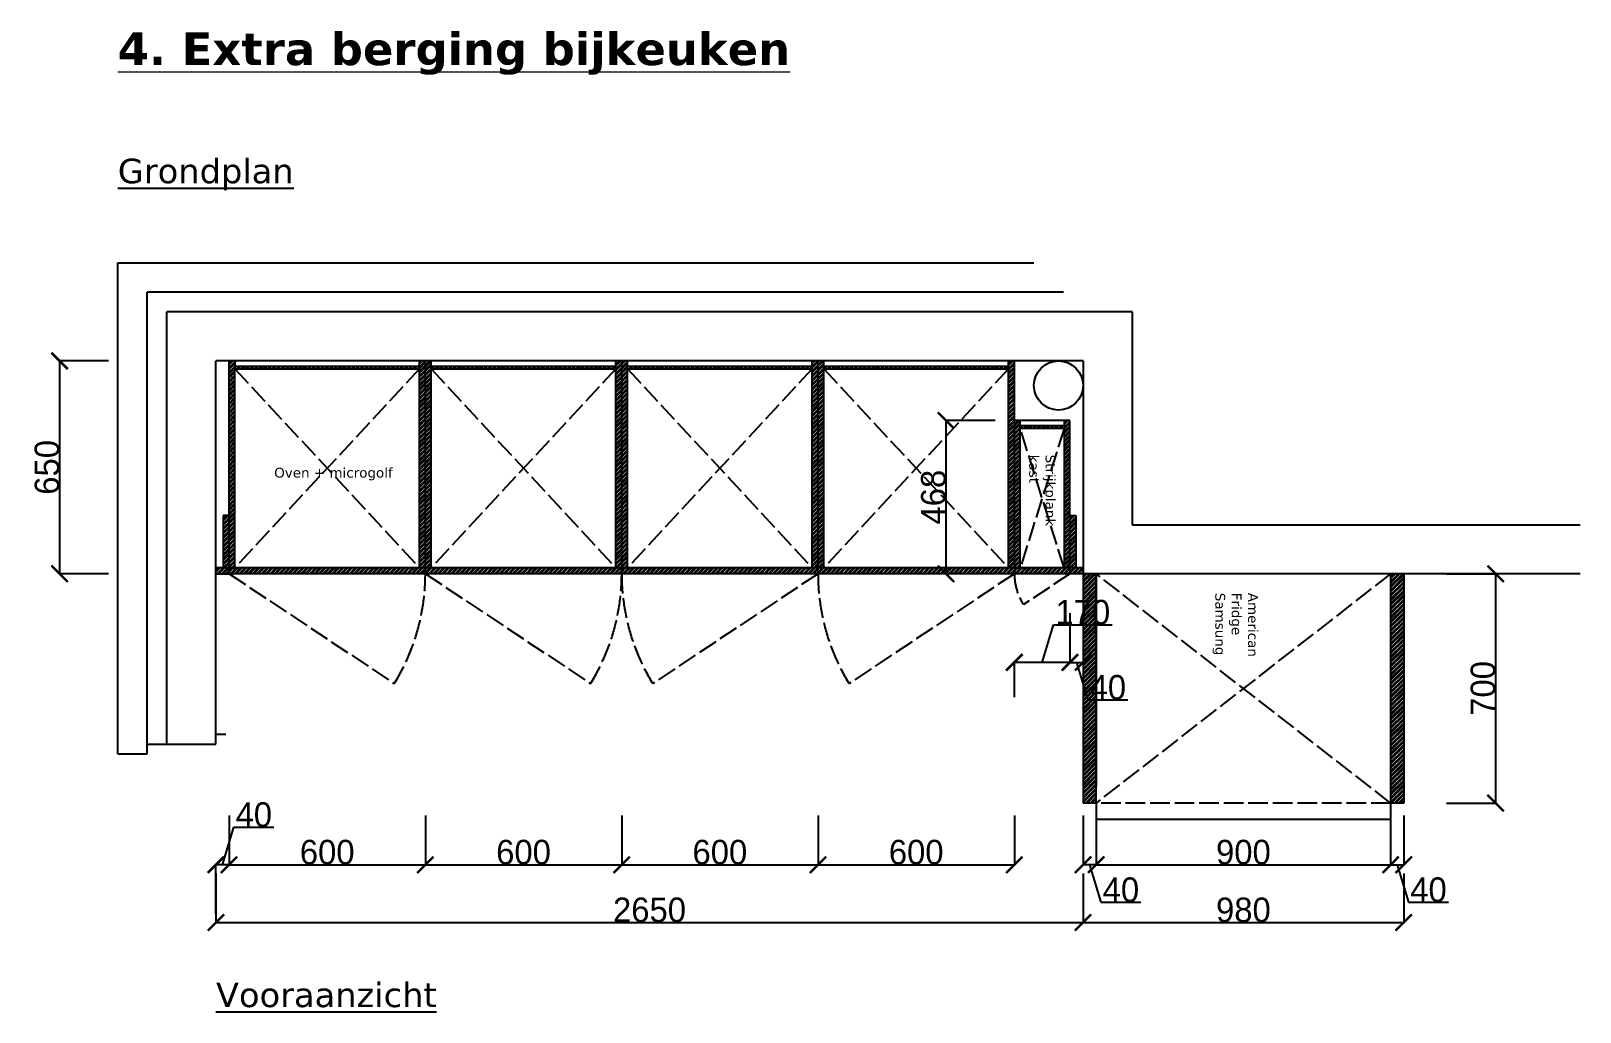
# Model space of a CAD drawing. Header units: millimetres. Extents: x -153917 to -31303, y -39726 to 31262.
# Drawn here: x -62004 to -57270, y -17944 to -14948 of the extents above; entities that cross this region are included whole.
import ezdxf

# ---------------------------------------------------------------- set-up
doc = ezdxf.new("R2010")
doc.units = ezdxf.units.MM
doc.header["$LTSCALE"] = 5
doc.linetypes.add('ACAD_ISO02W100', pattern=[15, 12, -3])
for name, color, linetype in [('Bemating', 1, 'Continuous'), ('Deuren', 8, 'Continuous'), ('invulling muren', 252, 'Continuous'), ('Kraan werk', 5, 'Continuous'), ('Meubel', 8, 'Continuous'), ('muren', 7, 'Continuous'), ('ramen', 8, 'Continuous'), ('Tekst', 7, 'Continuous')]:
    doc.layers.add(name, color=color, linetype=linetype)
doc.layers.add('mozaiques', color=7, linetype='Continuous', true_color=0x323d2e)
doc.layers.add('Nummering schrijnwerkerij', color=80, linetype='Continuous', lineweight=0)
doc.styles.add('Geneva', font='')
doc.styles.get('Geneva').set_extended_font_data('Geneva')
doc.dimstyles.new('ISO-25', dxfattribs={"dimtxt": 100, "dimasz": 25, "dimexe": 1.25, "dimexo": 0.625, "dimtad": 1, "dimtxsty": 'Standard', "dimblk": 'ARCHTICK', "dimcen": 2.5, "dimse1": 1, "dimse2": 1, "dimadec": 0, "dimazin": 0, "dimtfac": 1, "dimtmove": 0, "dimatfit": 3, "dimfxl": 1, "dimarcsym": 0})

# ---------------------------------------------------------------- blocks, each defined once
blk = doc.blocks.new('_ArchTick')
at = {"color": 0, "linetype": 'ByBlock', "const_width": 0.15}
blk.add_lwpolyline([(-0.5, -0.5), (0.5, 0.5)], dxfattribs=at)
blk = doc.blocks.new('*D789')
at = {"layer": 'Bemating', "color": 0, "lineweight": -2, "transparency": 16777216}
for p, q in [((-61438.7, -17520.4), (-61438.7, -17671.7)), ((-58788.7, -17520.4), (-58788.7, -17671.7)), ((-61438.7, -17670.4), (-58788.7, -17670.4))]:
    blk.add_line(p, q, dxfattribs=at)
at = {"layer": 'Defpoints', "color": 0, "transparency": 16777216}
for p in [(-61438.7, -15955.6), (-58788.7, -15955.6), (-58788.7, -17670.4)]:
    blk.add_point(p, dxfattribs=at)
at = {"layer": 'Bemating', "color": 0, "lineweight": -2, "transparency": 16777216, "xscale": 50, "yscale": 50, "zscale": 50, "rotation": 180}
blk.add_blockref('_ArchTick', (-61438.7, -17670.4), dxfattribs=at)
at = {"layer": 'Bemating', "color": 0, "lineweight": -2, "transparency": 16777216, "xscale": 50, "yscale": 50, "zscale": 50}
blk.add_blockref('_ArchTick', (-58788.7, -17670.4), dxfattribs=at)
at = {"layer": 'Bemating', "color": 0, "transparency": 16777216, "insert": (-60113.7, -17632.3), "char_height": 75, "attachment_point": 5, "style": 'Geneva'}
blk.add_mtext('2650', dxfattribs=at)
blk = doc.blocks.new('*D790')
at = {"layer": 'Bemating', "color": 0, "lineweight": -2, "transparency": 16777216}
for p, q in [((-58788.7, -17520.4), (-58788.7, -17671.7)), ((-57808.7, -17520.4), (-57808.7, -17671.7)), ((-58788.7, -17670.4), (-57808.7, -17670.4))]:
    blk.add_line(p, q, dxfattribs=at)
at = {"layer": 'Defpoints', "color": 0, "transparency": 16777216}
for p in [(-58788.7, -15955.6), (-57808.7, -17305.6), (-57808.7, -17670.4)]:
    blk.add_point(p, dxfattribs=at)
at = {"layer": 'Bemating', "color": 0, "lineweight": -2, "transparency": 16777216, "xscale": 50, "yscale": 50, "zscale": 50, "rotation": 180}
blk.add_blockref('_ArchTick', (-58788.7, -17670.4), dxfattribs=at)
at = {"layer": 'Bemating', "color": 0, "lineweight": -2, "transparency": 16777216, "xscale": 50, "yscale": 50, "zscale": 50}
blk.add_blockref('_ArchTick', (-57808.7, -17670.4), dxfattribs=at)
at = {"layer": 'Bemating', "color": 0, "transparency": 16777216, "insert": (-58298.7, -17632.3), "char_height": 75, "attachment_point": 5, "style": 'Geneva'}
blk.add_mtext('980', dxfattribs=at)
blk = doc.blocks.new('*D791')
at = {"layer": 'Bemating', "color": 0, "lineweight": -2, "transparency": 16777216}
for p, q in [((-57677.9, -16605.6), (-57526.7, -16605.6)), ((-57527.9, -16605.6), (-57527.9, -17305.6)), ((-57677.9, -17305.6), (-57526.7, -17305.6))]:
    blk.add_line(p, q, dxfattribs=at)
at = {"layer": 'Defpoints', "color": 0, "transparency": 16777216}
for p in [(-57808.7, -16605.6), (-57808.7, -17305.6), (-57527.9, -17305.6)]:
    blk.add_point(p, dxfattribs=at)
at = {"layer": 'Bemating', "color": 0, "lineweight": -2, "transparency": 16777216, "xscale": 50, "yscale": 50, "zscale": 50}
for p, rotation in [((-57527.9, -16605.6), 90), ((-57527.9, -17305.6), 270)]:
    blk.add_blockref('_ArchTick', p, dxfattribs=dict(at, rotation=rotation))
at = {"layer": 'Bemating', "color": 0, "transparency": 16777216, "insert": (-57566.1, -16955.6), "char_height": 75, "attachment_point": 5, "rotation": 90, "style": 'Geneva'}
blk.add_mtext('700', dxfattribs=at)
blk = doc.blocks.new('*D792')
at = {"layer": 'Bemating', "color": 0, "lineweight": -2, "transparency": 16777216}
for p, q in [((-61766.6, -15955.6), (-61917.9, -15955.6)), ((-61916.6, -15955.6), (-61916.6, -16605.6)), ((-61766.6, -16605.6), (-61917.9, -16605.6))]:
    blk.add_line(p, q, dxfattribs=at)
at = {"layer": 'Defpoints', "color": 0, "transparency": 16777216}
for p in [(-61438.7, -15955.6), (-61916.6, -16605.6), (-61438.7, -16605.6)]:
    blk.add_point(p, dxfattribs=at)
at = {"layer": 'Bemating', "color": 0, "lineweight": -2, "transparency": 16777216, "xscale": 50, "yscale": 50, "zscale": 50}
for p, rotation in [((-61916.6, -15955.6), 90), ((-61916.6, -16605.6), 270)]:
    blk.add_blockref('_ArchTick', p, dxfattribs=dict(at, rotation=rotation))
at = {"layer": 'Bemating', "color": 0, "transparency": 16777216, "insert": (-61954.7, -16280.6), "char_height": 75, "attachment_point": 5, "rotation": 90, "style": 'Geneva'}
blk.add_mtext('650', dxfattribs=at)
blk = doc.blocks.new('*D793')
at = {"layer": 'Bemating', "color": 0, "lineweight": -2, "transparency": 16777216}
for p, q in [((-59057.7, -16137.6), (-59208.9, -16137.6)), ((-59207.7, -16137.6), (-59207.7, -16605.6)), ((-59057.7, -16605.6), (-59208.9, -16605.6))]:
    blk.add_line(p, q, dxfattribs=at)
at = {"layer": 'Defpoints', "color": 0, "transparency": 16777216}
for p in [(-58998.7, -16137.6), (-59207.7, -16605.6), (-58998.7, -16605.6)]:
    blk.add_point(p, dxfattribs=at)
at = {"layer": 'Bemating', "color": 0, "lineweight": -2, "transparency": 16777216, "xscale": 50, "yscale": 50, "zscale": 50}
for p, rotation in [((-59207.7, -16137.6), 90), ((-59207.7, -16605.6), 270)]:
    blk.add_blockref('_ArchTick', p, dxfattribs=dict(at, rotation=rotation))
at = {"layer": 'Bemating', "color": 0, "transparency": 16777216, "insert": (-59245.8, -16371.6), "char_height": 75, "attachment_point": 5, "rotation": 90, "style": 'Geneva'}
blk.add_mtext('468', dxfattribs=at)
blk = doc.blocks.new('*D794')
at = {"layer": 'Bemating', "color": 0, "lineweight": -2, "transparency": 16777216}
for p, q in [((-61398.7, -17344.1), (-61398.7, -17495.4)), ((-60798.7, -17344.1), (-60798.7, -17495.4)), ((-61398.7, -17494.1), (-60798.7, -17494.1))]:
    blk.add_line(p, q, dxfattribs=at)
at = {"layer": 'Defpoints', "color": 0, "transparency": 16777216}
for p in [(-61398.7, -16605.6), (-60798.7, -16605.6), (-60798.7, -17494.1)]:
    blk.add_point(p, dxfattribs=at)
at = {"layer": 'Bemating', "color": 0, "lineweight": -2, "transparency": 16777216, "xscale": 50, "yscale": 50, "zscale": 50, "rotation": 180}
blk.add_blockref('_ArchTick', (-61398.7, -17494.1), dxfattribs=at)
at = {"layer": 'Bemating', "color": 0, "lineweight": -2, "transparency": 16777216, "xscale": 50, "yscale": 50, "zscale": 50}
blk.add_blockref('_ArchTick', (-60798.7, -17494.1), dxfattribs=at)
at = {"layer": 'Bemating', "color": 0, "transparency": 16777216, "insert": (-61098.7, -17456), "char_height": 75, "attachment_point": 5, "style": 'Geneva'}
blk.add_mtext('600', dxfattribs=at)
blk = doc.blocks.new('*D795')
at = {"layer": 'Bemating', "color": 0, "lineweight": -2, "transparency": 16777216}
for p, q in [((-60798.7, -17344.1), (-60798.7, -17495.4)), ((-60198.7, -17344.1), (-60198.7, -17495.4)), ((-60798.7, -17494.1), (-60198.7, -17494.1))]:
    blk.add_line(p, q, dxfattribs=at)
at = {"layer": 'Defpoints', "color": 0, "transparency": 16777216}
for p in [(-60798.7, -16605.6), (-60198.7, -16605.6), (-60198.7, -17494.1)]:
    blk.add_point(p, dxfattribs=at)
at = {"layer": 'Bemating', "color": 0, "lineweight": -2, "transparency": 16777216, "xscale": 50, "yscale": 50, "zscale": 50, "rotation": 180}
blk.add_blockref('_ArchTick', (-60798.7, -17494.1), dxfattribs=at)
at = {"layer": 'Bemating', "color": 0, "lineweight": -2, "transparency": 16777216, "xscale": 50, "yscale": 50, "zscale": 50}
blk.add_blockref('_ArchTick', (-60198.7, -17494.1), dxfattribs=at)
at = {"layer": 'Bemating', "color": 0, "transparency": 16777216, "insert": (-60498.7, -17456), "char_height": 75, "attachment_point": 5, "style": 'Geneva'}
blk.add_mtext('600', dxfattribs=at)
blk = doc.blocks.new('*D796')
at = {"layer": 'Bemating', "color": 0, "lineweight": -2, "transparency": 16777216}
for p, q in [((-60198.7, -17344.1), (-60198.7, -17495.4)), ((-59598.7, -17344.1), (-59598.7, -17495.4)), ((-60198.7, -17494.1), (-59598.7, -17494.1))]:
    blk.add_line(p, q, dxfattribs=at)
at = {"layer": 'Defpoints', "color": 0, "transparency": 16777216}
for p in [(-60198.7, -16605.6), (-59598.7, -16605.6), (-59598.7, -17494.1)]:
    blk.add_point(p, dxfattribs=at)
at = {"layer": 'Bemating', "color": 0, "lineweight": -2, "transparency": 16777216, "xscale": 50, "yscale": 50, "zscale": 50, "rotation": 180}
blk.add_blockref('_ArchTick', (-60198.7, -17494.1), dxfattribs=at)
at = {"layer": 'Bemating', "color": 0, "lineweight": -2, "transparency": 16777216, "xscale": 50, "yscale": 50, "zscale": 50}
blk.add_blockref('_ArchTick', (-59598.7, -17494.1), dxfattribs=at)
at = {"layer": 'Bemating', "color": 0, "transparency": 16777216, "insert": (-59898.7, -17456), "char_height": 75, "attachment_point": 5, "style": 'Geneva'}
blk.add_mtext('600', dxfattribs=at)
blk = doc.blocks.new('*D797')
at = {"layer": 'Bemating', "color": 0, "lineweight": -2, "transparency": 16777216}
for p, q in [((-59598.7, -17344.1), (-59598.7, -17495.4)), ((-58998.7, -17344.1), (-58998.7, -17495.4)), ((-59598.7, -17494.1), (-58998.7, -17494.1))]:
    blk.add_line(p, q, dxfattribs=at)
at = {"layer": 'Defpoints', "color": 0, "transparency": 16777216}
for p in [(-59598.7, -16605.6), (-58998.7, -16605.6), (-58998.7, -17494.1)]:
    blk.add_point(p, dxfattribs=at)
at = {"layer": 'Bemating', "color": 0, "lineweight": -2, "transparency": 16777216, "xscale": 50, "yscale": 50, "zscale": 50, "rotation": 180}
blk.add_blockref('_ArchTick', (-59598.7, -17494.1), dxfattribs=at)
at = {"layer": 'Bemating', "color": 0, "lineweight": -2, "transparency": 16777216, "xscale": 50, "yscale": 50, "zscale": 50}
blk.add_blockref('_ArchTick', (-58998.7, -17494.1), dxfattribs=at)
at = {"layer": 'Bemating', "color": 0, "transparency": 16777216, "insert": (-59298.7, -17456), "char_height": 75, "attachment_point": 5, "style": 'Geneva'}
blk.add_mtext('600', dxfattribs=at)
blk = doc.blocks.new('*D800')
at = {"layer": 'Bemating', "color": 0, "lineweight": -2, "transparency": 16777216}
for p, q in [((-61398.7, -17344.1), (-61398.7, -17495.4)), ((-61418.7, -17494.1), (-61384.3, -17379.5)), ((-61384.3, -17379.5), (-61261.7, -17379.5)), ((-61438.7, -17644.1), (-61438.7, -17492.9)), ((-61398.7, -17494.1), (-61438.7, -17494.1))]:
    blk.add_line(p, q, dxfattribs=at)
at = {"layer": 'Defpoints', "color": 0, "transparency": 16777216}
for p in [(-61398.7, -16605.6), (-61438.7, -17494.1), (-61438.7, -17750.2)]:
    blk.add_point(p, dxfattribs=at)
at = {"layer": 'Bemating', "color": 0, "lineweight": -2, "transparency": 16777216, "xscale": 50, "yscale": 50, "zscale": 50, "rotation": 180}
blk.add_blockref('_ArchTick', (-61438.7, -17494.1), dxfattribs=at)
at = {"layer": 'Bemating', "color": 0, "lineweight": -2, "transparency": 16777216, "xscale": 50, "yscale": 50, "zscale": 50}
blk.add_blockref('_ArchTick', (-61398.7, -17494.1), dxfattribs=at)
at = {"layer": 'Bemating', "color": 0, "transparency": 16777216, "insert": (-61323, -17341.3), "char_height": 75, "attachment_point": 5, "style": 'Geneva'}
blk.add_mtext('40', dxfattribs=at)
blk = doc.blocks.new('*D802')
at = {"layer": 'Bemating', "color": 0, "lineweight": -2, "transparency": 16777216}
for p, q in [((-58748.7, -17344.1), (-58748.7, -17495.4)), ((-57848.7, -17344.1), (-57848.7, -17495.4)), ((-58748.7, -17494.1), (-57848.7, -17494.1))]:
    blk.add_line(p, q, dxfattribs=at)
at = {"layer": 'Defpoints', "color": 0, "transparency": 16777216}
for p in [(-58748.7, -17305.6), (-57848.7, -17305.6), (-57848.7, -17494.1)]:
    blk.add_point(p, dxfattribs=at)
at = {"layer": 'Bemating', "color": 0, "lineweight": -2, "transparency": 16777216, "xscale": 50, "yscale": 50, "zscale": 50, "rotation": 180}
blk.add_blockref('_ArchTick', (-58748.7, -17494.1), dxfattribs=at)
at = {"layer": 'Bemating', "color": 0, "lineweight": -2, "transparency": 16777216, "xscale": 50, "yscale": 50, "zscale": 50}
blk.add_blockref('_ArchTick', (-57848.7, -17494.1), dxfattribs=at)
at = {"layer": 'Bemating', "color": 0, "transparency": 16777216, "insert": (-58298.7, -17456), "char_height": 75, "attachment_point": 5, "style": 'Geneva'}
blk.add_mtext('900', dxfattribs=at)
blk = doc.blocks.new('*D803')
at = {"layer": 'Bemating', "color": 0, "lineweight": -2, "transparency": 16777216}
for p, q in [((-57848.7, -17344.1), (-57848.7, -17495.4)), ((-57808.7, -17344.1), (-57808.7, -17495.4)), ((-57848.7, -17494.1), (-57808.7, -17494.1)), ((-57828.7, -17494.1), (-57794.3, -17608.8)), ((-57794.3, -17608.8), (-57671.7, -17608.8))]:
    blk.add_line(p, q, dxfattribs=at)
at = {"layer": 'Defpoints', "color": 0, "transparency": 16777216}
for p in [(-57848.7, -17305.6), (-57808.7, -17305.6), (-57808.7, -17494.1)]:
    blk.add_point(p, dxfattribs=at)
at = {"layer": 'Bemating', "color": 0, "lineweight": -2, "transparency": 16777216, "xscale": 50, "yscale": 50, "zscale": 50, "rotation": 180}
blk.add_blockref('_ArchTick', (-57848.7, -17494.1), dxfattribs=at)
at = {"layer": 'Bemating', "color": 0, "lineweight": -2, "transparency": 16777216, "xscale": 50, "yscale": 50, "zscale": 50}
blk.add_blockref('_ArchTick', (-57808.7, -17494.1), dxfattribs=at)
at = {"layer": 'Bemating', "color": 0, "transparency": 16777216, "insert": (-57733, -17570.7), "char_height": 75, "attachment_point": 5, "style": 'Geneva'}
blk.add_mtext('40', dxfattribs=at)
blk = doc.blocks.new('*D804')
at = {"layer": 'Bemating', "color": 0, "lineweight": -2, "transparency": 16777216}
for p, q in [((-58788.7, -17344.1), (-58788.7, -17495.4)), ((-58748.7, -17344.1), (-58748.7, -17495.4)), ((-58748.7, -17494.1), (-58788.7, -17494.1)), ((-58768.7, -17494.1), (-58734.3, -17608.8)), ((-58734.3, -17608.8), (-58611.7, -17608.8))]:
    blk.add_line(p, q, dxfattribs=at)
at = {"layer": 'Defpoints', "color": 0, "transparency": 16777216}
for p in [(-58788.7, -17305.6), (-58748.7, -17305.6), (-58788.7, -17494.1)]:
    blk.add_point(p, dxfattribs=at)
at = {"layer": 'Bemating', "color": 0, "lineweight": -2, "transparency": 16777216, "xscale": 50, "yscale": 50, "zscale": 50, "rotation": 180}
blk.add_blockref('_ArchTick', (-58788.7, -17494.1), dxfattribs=at)
at = {"layer": 'Bemating', "color": 0, "lineweight": -2, "transparency": 16777216, "xscale": 50, "yscale": 50, "zscale": 50}
blk.add_blockref('_ArchTick', (-58748.7, -17494.1), dxfattribs=at)
at = {"layer": 'Bemating', "color": 0, "transparency": 16777216, "insert": (-58673, -17570.7), "char_height": 75, "attachment_point": 5, "style": 'Geneva'}
blk.add_mtext('40', dxfattribs=at)
blk = doc.blocks.new('*D805')
at = {"layer": 'Bemating', "color": 0, "lineweight": -2, "transparency": 16777216}
for p, q in [((-58828.7, -16726), (-58828.7, -16877.3)), ((-58788.7, -16726), (-58788.7, -16877.3)), ((-58828.7, -16876), (-58788.7, -16876)), ((-58808.7, -16876), (-58774.3, -16990.7)), ((-58774.3, -16990.7), (-58651.7, -16990.7))]:
    blk.add_line(p, q, dxfattribs=at)
at = {"layer": 'Defpoints', "color": 0, "transparency": 16777216}
for p in [(-58828.7, -16605.6), (-58788.7, -16605.6), (-58788.7, -16876)]:
    blk.add_point(p, dxfattribs=at)
at = {"layer": 'Bemating', "color": 0, "lineweight": -2, "transparency": 16777216, "xscale": 50, "yscale": 50, "zscale": 50, "rotation": 180}
blk.add_blockref('_ArchTick', (-58828.7, -16876), dxfattribs=at)
at = {"layer": 'Bemating', "color": 0, "lineweight": -2, "transparency": 16777216, "xscale": 50, "yscale": 50, "zscale": 50}
blk.add_blockref('_ArchTick', (-58788.7, -16876), dxfattribs=at)
at = {"layer": 'Bemating', "color": 0, "transparency": 16777216, "insert": (-58713, -16952.6), "char_height": 75, "attachment_point": 5, "style": 'Geneva'}
blk.add_mtext('40', dxfattribs=at)
blk = doc.blocks.new('*D806')
at = {"layer": 'Bemating', "color": 0, "lineweight": -2, "transparency": 16777216}
for p, q in [((-58828.7, -16726), (-58828.7, -16877.3)), ((-58913.7, -16876), (-58879.3, -16761.3)), ((-58879.3, -16761.3), (-58699.5, -16761.3)), ((-58998.7, -16982), (-58998.7, -16874.8)), ((-58828.7, -16876), (-58998.7, -16876))]:
    blk.add_line(p, q, dxfattribs=at)
at = {"layer": 'Defpoints', "color": 0, "transparency": 16777216}
for p in [(-58828.7, -16605.6), (-58998.7, -16876), (-58998.7, -16982.7)]:
    blk.add_point(p, dxfattribs=at)
at = {"layer": 'Bemating', "color": 0, "lineweight": -2, "transparency": 16777216, "xscale": 50, "yscale": 50, "zscale": 50, "rotation": 180}
blk.add_blockref('_ArchTick', (-58998.7, -16876), dxfattribs=at)
at = {"layer": 'Bemating', "color": 0, "lineweight": -2, "transparency": 16777216, "xscale": 50, "yscale": 50, "zscale": 50}
blk.add_blockref('_ArchTick', (-58828.7, -16876), dxfattribs=at)
at = {"layer": 'Bemating', "color": 0, "transparency": 16777216, "insert": (-58789.4, -16723.2), "char_height": 75, "attachment_point": 5, "style": 'Geneva'}
blk.add_mtext('170', dxfattribs=at)

msp = doc.modelspace()

# ---------------------------------------------------------------- hatches: boundary and pattern name
at = {"layer": 'invulling muren', "transparency": 33554687}
h = msp.add_hatch(dxfattribs=at)
h.set_pattern_fill('ANSI32', color=256)
h.paths.add_polyline_path([(-61398.737, -16427.61), (-61416.737, -16427.61), (-61416.737, -16587.61), (-61398.737, -16587.61)])
h.paths.add_polyline_path([(-61380.737, -15955.61), (-61398.737, -15955.61), (-61398.737, -16587.61), (-61380.737, -16587.61)])
h.paths.add_polyline_path([(-61398.737, -16587.61), (-61416.737, -16587.61), (-61438.737, -16587.61), (-61438.737, -16605.61), (-61398.737, -16605.61)])
h.paths.add_polyline_path([(-60798.737, -16587.61), (-61398.737, -16587.61), (-61398.737, -16605.61), (-60798.737, -16605.61)])
h.paths.add_polyline_path([(-60198.737, -16587.61), (-60798.737, -16587.61), (-60798.737, -16605.61), (-60198.737, -16605.61)])
h.paths.add_polyline_path([(-60798.737, -15955.61), (-60816.737, -15955.61), (-60816.737, -16587.61), (-60798.737, -16587.61)])
h.paths.add_polyline_path([(-60780.737, -15955.61), (-60798.737, -15955.61), (-60798.737, -16587.61), (-60780.737, -16587.61)])
h.paths.add_polyline_path([(-60816.737, -15971.61), (-61380.737, -15971.61), (-61380.737, -15979.61), (-60816.737, -15979.61)])
h.paths.add_polyline_path([(-60216.737, -15971.61), (-60780.737, -15971.61), (-60780.737, -15979.61), (-60216.737, -15979.61)])
h.paths.add_polyline_path([(-60198.737, -15955.61), (-60216.737, -15955.61), (-60216.737, -16587.61), (-60198.737, -16587.61)])
h.paths.add_polyline_path([(-60180.737, -15955.61), (-60198.737, -15955.61), (-60198.737, -16587.61), (-60180.737, -16587.61)])
h.paths.add_polyline_path([(-59598.737, -16587.61), (-60198.737, -16587.61), (-60198.737, -16605.61), (-59598.737, -16605.61)])
h.paths.add_polyline_path([(-59598.737, -15955.61), (-59616.737, -15955.61), (-59616.737, -16587.61), (-59598.737, -16587.61)])
h.paths.add_polyline_path([(-59580.737, -15955.61), (-59598.737, -15955.61), (-59598.737, -16587.61), (-59580.737, -16587.61)])
h.paths.add_polyline_path([(-58998.737, -16587.61), (-59598.737, -16587.61), (-59598.737, -16605.61), (-58998.737, -16605.61)])
h.paths.add_polyline_path([(-59016.737, -15971.61), (-59580.737, -15971.61), (-59580.737, -15979.61), (-59016.737, -15979.61)])
h.paths.add_polyline_path([(-59616.737, -15971.61), (-60180.737, -15971.61), (-60180.737, -15979.61), (-59616.737, -15979.61)])
h.paths.add_polyline_path([(-58998.737, -15955.61), (-59016.737, -15955.61), (-59016.737, -16587.61), (-58998.737, -16587.61)])
h.paths.add_polyline_path([(-58980.737, -16137.61), (-58998.737, -16137.61), (-58998.737, -16587.61), (-58980.737, -16587.61)])
h.paths.add_polyline_path([(-58846.737, -16153.61), (-58980.737, -16153.61), (-58980.737, -16161.61), (-58846.737, -16161.61)])
h.paths.add_polyline_path([(-58828.737, -16137.61), (-58846.737, -16137.61), (-58846.737, -16587.61), (-58828.737, -16587.61)])
h.paths.add_polyline_path([(-58810.737, -16427.61), (-58828.737, -16427.61), (-58828.737, -16587.61), (-58810.737, -16587.61)])
h.paths.add_polyline_path([(-58788.737, -16587.61), (-58828.737, -16587.61), (-58828.737, -16605.61), (-58788.737, -16605.61)])
h.paths.add_polyline_path([(-58828.737, -16587.61), (-58846.737, -16587.61), (-58998.737, -16587.61), (-58998.737, -16605.61), (-58828.737, -16605.61)])
h = msp.add_hatch(dxfattribs=at)
h.set_pattern_fill('ANSI32', color=256)
h.paths.add_polyline_path([(-57808.737, -16605.61), (-57848.737, -16605.61), (-57848.737, -17255.61), (-57848.737, -17305.61), (-57808.737, -17305.61)])
h.paths.add_polyline_path([(-58748.737, -16605.61), (-58788.737, -16605.61), (-58788.737, -17305.61), (-58748.737, -17305.61)])

# ---------------------------------------------------------------- linework, layer by layer
at = {"layer": 'Deuren', "linetype": 'ACAD_ISO02W100'}
msp.add_line((-57848.737, -17305.61), (-58748.737, -17305.61), dxfattribs=at)
at = {"layer": 'Kraan werk'}
msp.add_circle((-58863.737, -16030.61), 75, dxfattribs=at)
at = {"layer": 'Meubel'}
for p, q in [((-61398.737, -16605.61), (-61398.737, -15955.61)), ((-61380.737, -16587.61), (-61380.737, -15955.61)), ((-61380.737, -15955.61), (-61380.737, -15979.61)), ((-61380.737, -15971.61), (-60816.737, -15971.61)), ((-61380.737, -15979.61), (-60816.737, -15979.61)), ((-60816.737, -16587.61), (-60816.737, -15955.61)), ((-60798.737, -16605.61), (-60798.737, -15955.61)), ((-60780.737, -16587.61), (-60780.737, -15955.61)), ((-60780.737, -15971.61), (-60216.737, -15971.61)), ((-60780.737, -15979.61), (-60216.737, -15979.61)), ((-60216.737, -16587.61), (-60216.737, -15955.61)), ((-60198.737, -16605.61), (-60198.737, -15955.61)), ((-60180.737, -16587.61), (-60180.737, -15955.61)), ((-60180.737, -15971.61), (-59616.737, -15971.61)), ((-60180.737, -15979.61), (-59616.737, -15979.61)), ((-59616.737, -16587.61), (-59616.737, -15955.61)), ((-59598.737, -16605.61), (-59598.737, -15955.61)), ((-59580.737, -16587.61), (-59580.737, -15955.61)), ((-59580.737, -15971.61), (-59016.737, -15971.61)), ((-59580.737, -15979.61), (-59016.737, -15979.61)), ((-59016.737, -16587.61), (-59016.737, -15955.61)), ((-58998.737, -16587.61), (-58998.737, -15955.61)), ((-58980.737, -16137.61), (-58998.737, -16137.61)), ((-58846.737, -16137.61), (-58998.737, -16137.61)), ((-58980.737, -16587.61), (-58980.737, -16137.61)), ((-58828.737, -16137.61), (-58846.737, -16137.61)), ((-58846.737, -16137.61), (-58846.737, -16587.61)), ((-58828.737, -16587.61), (-58828.737, -16137.61)), ((-58846.737, -16153.61), (-58980.737, -16153.61)), ((-58846.737, -16161.61), (-58980.737, -16161.61)), ((-61398.737, -16427.61), (-61416.737, -16427.61)), ((-61416.737, -16427.61), (-61416.737, -16587.61)), ((-61398.737, -16587.61), (-61398.737, -16427.61)), ((-58998.737, -16587.61), (-58998.737, -16427.61)), ((-58828.737, -16587.61), (-58828.737, -16427.61)), ((-58828.737, -16427.61), (-58810.737, -16427.61)), ((-58810.737, -16427.61), (-58810.737, -16587.61)), ((-58788.737, -16587.61), (-61438.737, -16587.61)), ((-58788.737, -16605.61), (-61438.737, -16605.61)), ((-61438.737, -16605.61), (-61398.737, -16605.61)), ((-61398.737, -16587.61), (-61380.737, -16587.61)), ((-58998.737, -16587.61), (-58998.737, -16605.61)), ((-58998.737, -16587.61), (-58980.737, -16587.61)), ((-58828.737, -16587.61), (-58828.737, -16605.61)), ((-58788.737, -16605.61), (-58828.737, -16605.61)), ((-58788.737, -16605.61), (-58788.737, -17305.61)), ((-57808.737, -16605.61), (-58788.737, -16605.61)), ((-58748.737, -16605.61), (-58748.737, -17255.61)), ((-58748.737, -17305.61), (-58748.737, -16605.61)), ((-57848.737, -16605.61), (-57848.737, -17255.61)), ((-57808.737, -16605.61), (-57808.737, -17305.61)), ((-57848.737, -17255.61), (-57848.737, -17355.61)), ((-58748.737, -17305.61), (-58788.737, -17305.61)), ((-58748.737, -17305.61), (-58748.737, -17355.61)), ((-57808.737, -17305.61), (-57848.737, -17305.61)), ((-57848.737, -17355.61), (-58748.737, -17355.61))]:
    msp.add_line(p, q, dxfattribs=at)
at = {"layer": 'Meubel', "linetype": 'ACAD_ISO02W100'}
for p, q in [((-61380.737, -15979.61), (-60816.737, -16587.61)), ((-60816.737, -15979.61), (-61380.737, -16587.61)), ((-60780.737, -15979.61), (-60216.737, -16587.61)), ((-60216.737, -15979.61), (-60780.737, -16587.61)), ((-60180.737, -15979.61), (-59616.737, -16587.61)), ((-59616.737, -15979.61), (-60180.737, -16587.61)), ((-59580.737, -15979.61), (-59016.737, -16587.61)), ((-59016.737, -15979.61), (-59580.737, -16587.61)), ((-58846.737, -16161.61), (-58980.737, -16587.61)), ((-58846.737, -16587.61), (-58980.737, -16161.61)), ((-57848.737, -17305.61), (-58748.737, -16605.61)), ((-57848.737, -16605.61), (-58748.737, -17305.61))]:
    msp.add_line(p, q, dxfattribs=at)
at = {"layer": 'Meubel', "color": 2, "linetype": 'ACAD_ISO02W100'}
for p, q in [((-61398.737, -16605.61), (-60893.538, -16940.809)), ((-60798.737, -16605.61), (-60293.538, -16940.809)), ((-59598.737, -16605.61), (-60103.936, -16940.809)), ((-58998.737, -16605.61), (-59503.936, -16940.809)), ((-58828.737, -16605.61), (-58970.392, -16699.598))]:
    msp.add_line(p, q, dxfattribs=at)
for centre, radius, start, end in [((-61438.737, -16605.61), 640, 328.415992, 0), ((-60838.737, -16605.61), 640, 328.415992, 0), ((-59558.737, -16605.61), 640, 180, 211.584008), ((-58958.737, -16605.61), 640, 180, 211.584008), ((-58828.737, -16605.61), 170, 180, 213.564227)]:
    msp.add_arc(centre, radius, start, end, dxfattribs=at)
at = {"layer": 'mozaiques'}
msp.add_line((-58638.737, -16455.61), (-57269.955, -16455.61), dxfattribs=at)
at = {"layer": 'muren'}
for p, q in [((-61738.737, -17155.61), (-61738.737, -15655.61)), ((-61738.737, -15655.61), (-61338.737, -15655.61)), ((-61438.737, -15655.61), (-58938.737, -15655.61)), ((-61648.737, -17125.61), (-61648.737, -15745.61)), ((-58848.737, -15745.61), (-61648.737, -15745.61)), ((-61588.737, -17125.61), (-61588.737, -15805.61)), ((-58638.737, -15805.61), (-61588.737, -15805.61)), ((-58638.737, -15805.61), (-58638.737, -16455.61)), ((-61438.737, -17125.61), (-61438.737, -15955.61)), ((-58788.737, -15955.61), (-61438.737, -15955.61)), ((-58788.737, -15955.61), (-58788.737, -16605.61)), ((-57269.955, -16605.61), (-58788.737, -16605.61)), ((-61648.737, -17155.61), (-61648.737, -17125.61)), ((-61648.737, -17125.61), (-61438.737, -17125.61)), ((-61738.737, -17155.61), (-61648.737, -17155.61))]:
    msp.add_line(p, q, dxfattribs=at)
at = {"layer": 'ramen'}
for p, q in [((-61738.737, -17155.61), (-61738.747, -17125.61)), ((-61438.737, -17125.61), (-61438.737, -17095.61)), ((-61438.737, -17095.61), (-61408.737, -17095.61))]:
    msp.add_line(p, q, dxfattribs=at)

# ---------------------------------------------------------------- texts
at = {"layer": 'Nummering schrijnwerkerij', "insert": (-61738.737, -14952.311), "char_height": 100, "attachment_point": 1}
msp.add_mtext_dynamic_manual_height_columns('{\\fVerdana|b1|i0|c0|p34;\\L4. Extra berging bijkeuken}', width=8225.00244, gutter_width=12.5, heights=[0], dxfattribs=at)
at = {"layer": 'Tekst', "char_height": 75, "width": 2800, "attachment_point": 1}
for s, insert in [('{\\fVerdana|b0|i0|c0|p34;\\LGrondplan}', (-61738.737, -15337.959)), ('{\\fVerdana|b0|i0|c0|p34;\\LVooraanzicht}', (-61438.737, -17853.698))]:
    msp.add_mtext(s, dxfattribs=dict(at, insert=insert))
at = {"layer": 'Tekst', "insert": (-61260.69, -16281.745), "char_height": 30, "attachment_point": 1}
msp.add_mtext_dynamic_manual_height_columns('{\\fVerdana|b0|i0|c0|p34;Oven + microgolf}', width=513.71165, gutter_width=12.5, heights=[0], dxfattribs=at)
at = {"layer": 'Tekst', "insert": (-58873.2, -16241.719), "char_height": 30, "attachment_point": 1, "rotation": 270}
msp.add_mtext_dynamic_manual_height_columns('{\\fVerdana|b0|i0|c0|p34;Strijkplank\\Pkast}', width=513.71165, gutter_width=12.5, heights=[0], dxfattribs=at)
at = {"layer": 'Tekst', "color": 5, "insert": (-58254.458, -16663.595), "char_height": 30, "attachment_point": 1, "rotation": 270}
msp.add_mtext_dynamic_manual_height_columns('{\\fVerdana|b0|i0|c0|p34;American\\PFridge\\PSamsung}', width=513.71165, gutter_width=12.5, heights=[0], dxfattribs=at)

# ---------------------------------------------------------------- dimensions: what is measured, and where the dimension line sits
at = {"layer": 'Bemating'}
for base, p1, p2, picture, middle in [((-61916.623, -16605.61), (-61438.737, -15955.61), (-61438.737, -16605.61), '*D792', (-61954.748, -16280.61)), ((-59207.675, -16605.61), (-58998.737, -16137.61), (-58998.737, -16605.61), '*D793', (-59245.8, -16371.61)), ((-57527.948, -17305.61), (-57808.737, -16605.61), (-57808.737, -17305.61), '*D791', (-57566.073, -16955.61))]:
    dim = msp.add_linear_dim(base=base, p1=p1, p2=p2, angle=90, dimstyle='ISO-25', override={"dimtxt": 75, "dimasz": 50, "dimtxsty": 'Geneva', "dimse1": 0, "dimse2": 0, "dimtmove": 1, "dimfxl": 150, "dimfxlon": 1}, dxfattribs=at)
    dim.commit()
    dim.dimension.update_dxf_attribs({"geometry": picture, "text_midpoint": middle})
for base, p1, p2, picture, middle in [((-58788.737, -17670.428), (-61438.737, -15955.61), (-58788.737, -15955.61), '*D789', (-60113.737, -17632.303)), ((-57808.737, -17670.428), (-58788.737, -15955.61), (-57808.737, -17305.61), '*D790', (-58298.737, -17632.303)), ((-61438.737, -17494.147), (-61398.737, -16605.61), (-61438.737, -17750.243), '*D800', (-61383.706, -17341.334)), ((-60798.737, -17494.147), (-61398.737, -16605.61), (-60798.737, -16605.61), '*D794', (-61098.737, -17456.022)), ((-60198.737, -17494.147), (-60798.737, -16605.61), (-60198.737, -16605.61), '*D795', (-60498.737, -17456.022)), ((-59598.737, -17494.147), (-60198.737, -16605.61), (-59598.737, -16605.61), '*D796', (-59898.737, -17456.022)), ((-58998.737, -17494.147), (-59598.737, -16605.61), (-58998.737, -16605.61), '*D797', (-59298.737, -17456.022)), ((-58998.737, -16876.027), (-58828.737, -16605.61), (-58998.737, -16982.66), '*D806', (-58878.706, -16723.214)), ((-58788.737, -16876.027), (-58828.737, -16605.61), (-58788.737, -16605.61), '*D805', (-58773.706, -16952.589)), ((-58788.737, -17494.147), (-58748.737, -17305.61), (-58788.737, -17305.61), '*D804', (-58733.706, -17570.709)), ((-57848.737, -17494.147), (-58748.737, -17305.61), (-57848.737, -17305.61), '*D802', (-58298.737, -17456.022)), ((-57808.737, -17494.147), (-57848.737, -17305.61), (-57808.737, -17305.61), '*D803', (-57793.706, -17570.709))]:
    dim = msp.add_linear_dim(base=base, p1=p1, p2=p2, dimstyle='ISO-25', override={"dimtxt": 75, "dimasz": 50, "dimtxsty": 'Geneva', "dimse1": 0, "dimse2": 0, "dimtmove": 1, "dimfxl": 150, "dimfxlon": 1}, dxfattribs=at)
    dim.commit()
    dim.dimension.update_dxf_attribs({"geometry": picture, "text_midpoint": middle})

doc.saveas('drawing.dxf')
